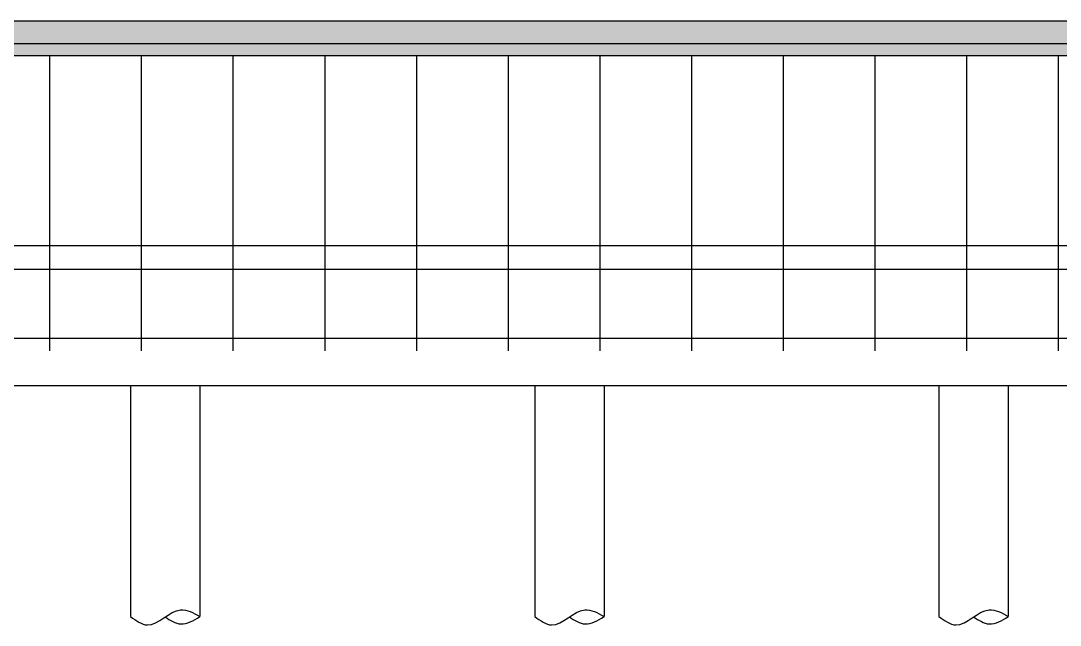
# Model space of a CAD drawing. Header units: centimetres. Extents: x 26200 to 152500, y -600 to 9300.
# Drawn here: x 140565 to 141465, y 677 to 1200 of the extents above; entities that cross this region are included whole.
import ezdxf

# ---------------------------------------------------------------- set-up
doc = ezdxf.new("R2010")
doc.units = ezdxf.units.CM
doc.layers.add('ROTAS-MIMARI-KESIT', color=8, linetype='Continuous')

msp = doc.modelspace()

# ---------------------------------------------------------------- hatches: boundary and pattern name
at = {"layer": 'ROTAS-MIMARI-KESIT'}
h = msp.add_hatch(dxfattribs=at)
h.set_pattern_fill('ANSI33', color=256, style=0)
h.set_pattern_definition([(45, (84445.261, 23206.629), (-4.49012806, 4.49012806), []), (45, (84449.7513, 23206.629), (-4.49012806, 4.49012806), [3.175, -1.5875])])
h.paths.add_polyline_path([(145009.7, 1180.39), (145009.7, 1200.39), (129119.7, 1200.39), (129119.7, 1180.39)])
h.paths.add_polyline_path([(145009.7, 1200.39), (145009.7, 1180.39), (146908.2, 1180.39), (146908.2, 1200.39)])
h = msp.add_hatch(dxfattribs=at)
h.set_pattern_fill('AR-CONC', color=256, scale=0.1, style=0)
h.set_pattern_definition([(50, (-3729.7674, 2354.189), (1.82184669, -0.159390855), [0.1905, -2.0955]), (355, (-3729.7674, 2354.189), (-0.352434214, 1.910568452), [0.1524, -1.676405842]), (100.4514447, (-3729.6156, 2354.1757), (1.46941247, 1.75117752), [0.161900088, -1.780902446]), (46.1842, (-3729.7674, 2354.697), (2.71079041, -0.42042328), [0.28575, -3.14325]), (96.6355576, (-3729.5415, 2354.662), (2.37404134, 2.474261246), [0.24285023, -2.67135608]), (351.1841512, (-3729.7674, 2354.697), (2.37404134, 2.474261246), [0.22859967, -2.51459732]), (21, (-3729.5134, 2354.57), (1.516143913, -1.022651982), [0.1905, -2.0955]), (326, (-3729.5134, 2354.57), (0.618020284, 1.841879661), [0.1524, -1.6764]), (71.451445, (-3729.387, 2354.4848), (2.134164193, 0.819227689), [0.161900088, -1.780899376]), (37.5, (-3729.7674, 2354.189), (0.0308860325, 0.8455503887), [0, -1.65608, 0, -1.7018, 0, -1.68275]), (7.5, (-3729.7674, 2354.189), (0.668196625, 1.001805748), [0, -0.97028, 0, -1.61798, 0, -0.64135]), (327.5, (-3730.33384, 2354.189), (1.3559059517, -0.05728744), [0, -0.635, 0, -1.9812, 0, -2.6289]), (317.5, (-3730.5878, 2354.189), (1.481291814, 0.25426491), [0, -0.8255, 0, -1.31572, 0, -1.8669])])
h.paths.add_polyline_path([(146882.7, 1180.39), (129119.7, 1180.39), (129119.7, 1170.39), (146882.7, 1170.39)])
h = msp.add_hatch(dxfattribs=at)
h.set_pattern_fill('LINE', color=256, scale=5, angle=45, style=0)
h.set_pattern_definition([(90, (279099.306, 394723.31), (-79.375, 0), [])])
h.paths.add_polyline_path([(127350.7, 1006.39), (127350.7, 1160.39), (129104.7, 1160.39), (129104.7, 1170.39), (144988.7, 1170.39), (144999.7, 1170.39), (146882.7, 1170.39), (146882.7, 924.39), (146868.2, 924.39), (146868.2, 914.39), (145584.7, 914.39), (145584.7, 924.39), (145565.2, 924.89), (145565.2, 1005.89), (145164.2, 1005.89), (145164.2, 924.39), (145144.7, 924.39), (145144.7, 914.39), (143784.7, 914.39), (143784.7, 924.39), (143765.2, 924.39), (143765.2, 1005.89), (143364.2, 1005.89), (143364.2, 924.39), (143344.7, 924.39), (143344.7, 914.39), (141984.7, 914.39), (141984.7, 924.39), (141965.2, 924.39), (141965.2, 1005.89), (141564.2, 1005.89), (141564.2, 924.39), (141544.7, 924.39), (141544.7, 914.39), (140184.7, 914.39), (140184.7, 924.39), (140165.2, 924.39), (140165.2, 1005.89), (139764.2, 1005.89), (139764.2, 924.39), (139744.7, 924.39), (139744.7, 914.39), (138384.7, 914.39), (138384.7, 924.39), (138365.2, 924.39), (138365.2, 1005.89), (137864.2, 1005.89), (137864.2, 924.39), (137844.7, 924.39), (137844.7, 914.39), (136584.7, 914.39), (136584.7, 924.39), (136565.2, 924.39), (136565.2, 1005.89), (136164.2, 1005.89), (136164.2, 924.39), (136144.7, 924.39), (136144.7, 914.39), (134784.7, 914.39), (134784.7, 924.39), (134765.2, 924.39), (134765.2, 1005.89), (134364.2, 1005.89), (134364.2, 924.39), (134344.7, 924.39), (134344.7, 914.39), (132984.7, 914.39), (132984.7, 924.39), (132965.2, 924.39), (132965.2, 1005.89), (132564.2, 1005.89), (132564.2, 924.39), (132544.7, 924.39), (132544.7, 914.39), (131184.7, 914.39), (131184.7, 924.39), (131165.2, 924.39), (131165.2, 1005.89), (130764.2, 1005.89), (130764.2, 924.39), (130744.7, 924.39), (130744.7, 914.39), (129379.7, 914.39), (129379.7, 924.39), (129365.2, 924.39), (129365.7, 1006.39)])

# ---------------------------------------------------------------- linework, layer by layer
for p, q in [((129119.7, 1170.39), (146882.7, 1170.39)), ((126934.7, 884.39), (147594.7, 884.39))]:
    msp.add_line(p, q, dxfattribs=at)
for points in [[(145009.7, 1180.39), (129119.7, 1180.39), (129119.7, 1200.39), (145009.7, 1200.39)], [(141564.7, 1005.39), (140164.7, 1005.39)], [(140164.7, 925.39), (141564.7, 925.39)], [(140659.7, 884.39), (140659.7, 684.39)], [(140719.7, 884.39), (140719.7, 684.39)], [(141009.7, 884.39), (141009.7, 684.39)], [(141069.7, 884.39), (141069.7, 684.39)], [(141359.7, 884.39), (141359.7, 684.39)], [(141419.7, 884.39), (141419.7, 684.39)]]:
    msp.add_lwpolyline(points, dxfattribs=at)
at = {"layer": 'ROTAS-MIMARI-KESIT', "ltscale": 2}
msp.add_lwpolyline([(126578.74, 1045.39), (127903.03, 985.39), (144668.53, 985.39), (150022.64, 1025.39)], dxfattribs=at)
at = {"layer": 'ROTAS-MIMARI-KESIT'}
for points, knots in [([(140659.7, 684.39), (140664.58, 680.83), (140678.9, 670.4), (140698.57, 696.44), (140714.12, 687.57), (140719.7, 684.39)], [0, 0, 0, 0, 16.350848, 47.934672, 65.567386, 65.567386, 65.567386, 65.567386]), ([(140689.7, 684.06), (140694.09, 681.08), (140704.16, 674.91), (140714.22, 681.04), (140719.7, 684.39)], [179.801197, 179.801197, 179.801197, 179.801197, 259.646208, 355.156763, 355.156763, 355.156763, 355.156763]), ([(141009.7, 684.39), (141014.58, 680.83), (141028.9, 670.4), (141048.57, 696.44), (141064.12, 687.57), (141069.7, 684.39)], [0, 0, 0, 0, 16.350848, 47.934672, 65.567386, 65.567386, 65.567386, 65.567386]), ([(141039.7, 684.06), (141044.09, 681.08), (141054.16, 674.91), (141064.22, 681.04), (141069.7, 684.39)], [179.801197, 179.801197, 179.801197, 179.801197, 259.646208, 355.156763, 355.156763, 355.156763, 355.156763]), ([(141359.7, 684.39), (141364.58, 680.83), (141378.9, 670.4), (141398.57, 696.44), (141414.12, 687.57), (141419.7, 684.39)], [0, 0, 0, 0, 16.350848, 47.934672, 65.567386, 65.567386, 65.567386, 65.567386]), ([(141389.7, 684.06), (141394.09, 681.08), (141404.16, 674.91), (141414.22, 681.04), (141419.7, 684.39)], [179.801197, 179.801197, 179.801197, 179.801197, 259.646208, 355.156763, 355.156763, 355.156763, 355.156763])]:
    msp.add_open_spline(points, degree=3, knots=knots, dxfattribs=at)

doc.saveas('drawing.dxf')
